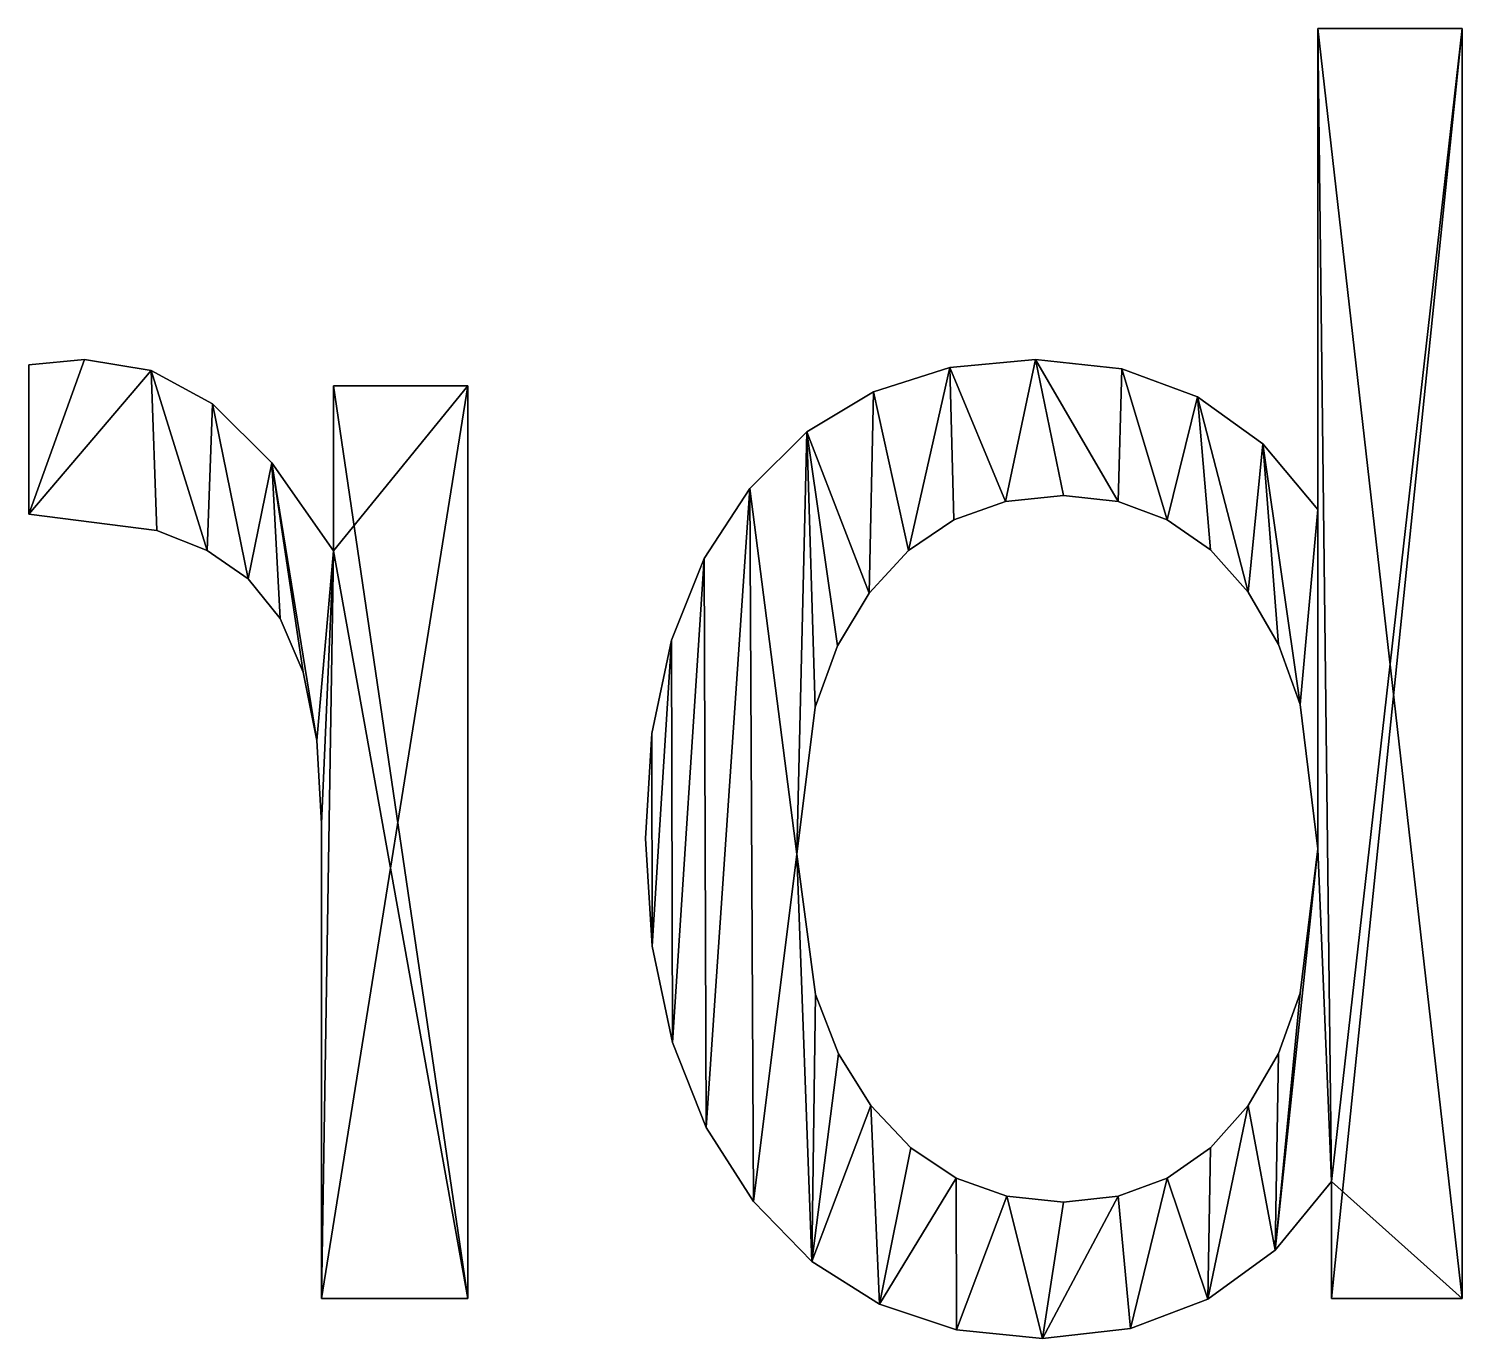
# Model space of a CAD drawing. Header units: metres. Extents: x -935 to 1842, y -1273 to 224.
# Drawn here: x 264.34 to 269.49, y 20.07 to 24.77 of the extents above; entities that cross this region are included whole.
import ezdxf

# ---------------------------------------------------------------- set-up
doc = ezdxf.new("R2010")
doc.units = ezdxf.units.M

msp = doc.modelspace()

# ---------------------------------------------------------------- meshes
at = {"layer": 'bridge'}
mesh = msp.add_polyface(dxfattribs=at)
corners = [(268.9667, 23.0461), (268.9042, 22.3455), (268.9667, 21.8277), (268.7699, 23.2816), (268.8261, 22.5617), (268.7168, 22.7493), (268.5355, 23.4498), (268.5816, 22.901), (268.4262, 23.0093), (268.2637, 23.5508), (268.2505, 23.0744), (267.9544, 23.5844), (268.0545, 23.096), (267.847, 23.0742), (267.6467, 23.5555), (267.6617, 23.0086), (267.4986, 22.8992), (267.3733, 23.4688), (267.3579, 22.7462), (267.1343, 23.3242), (267.2444, 22.5564), (267.1634, 22.3369), (267.0986, 21.809), (266.9296, 23.1218), (266.9421, 20.5618), (266.7726, 20.8273), (266.7656, 22.8698), (266.6516, 21.133), (266.6484, 22.5764), (266.5789, 21.479), (266.5781, 22.2415), (266.5547, 21.8652), (268.9667, 24.7719), (269.4856, 20.2145), (269.4856, 24.7719), (269.0167, 20.6344), (268.8136, 20.3879), (268.9042, 21.3099), (268.8261, 21.0938), (268.7168, 20.9062), (268.573, 20.2119), (268.5816, 20.7544), (268.4262, 20.6461), (268.295, 20.1062), (268.2505, 20.5811), (267.9794, 20.071), (268.0545, 20.5594), (267.852, 20.5811), (267.6709, 20.1017), (267.6695, 20.6461), (267.3952, 20.1937), (267.5068, 20.7544), (267.3641, 20.9062), (267.1522, 20.3471), (267.2479, 21.0926), (267.165, 21.3052), (269.0167, 20.2145)]
mesh.append_faces([[corners[k] for k in face] for face in [(29, 30, 31), (32, 33, 34)]], dxfattribs={"vtx0": -1})
mesh.append_faces([[corners[k] for k in face] for face in [(1, 3, 4), (4, 3, 5), (5, 6, 7), (7, 6, 8), (8, 9, 10), (10, 11, 12), (12, 11, 13), (13, 14, 15), (15, 14, 16), (16, 17, 18), (18, 19, 20), (20, 19, 21), (21, 19, 22), (24, 23, 25), (25, 26, 27), (27, 28, 29), (35, 2, 36), (36, 39, 40), (40, 42, 43), (43, 44, 45), (45, 47, 48), (48, 49, 50), (50, 52, 53), (53, 22, 24)]], dxfattribs={"vtx0": -1, "vtx1": -1})
mesh.append_faces([[corners[k] for k in face] for face in [(22, 23, 24), (33, 32, 35), (35, 32, 2)]], dxfattribs={"vtx0": -1, "vtx1": -1, "vtx2": -1})
mesh.append_faces([[corners[k] for k in face] for face in [(0, 1, 2), (1, 0, 3), (5, 3, 6), (8, 6, 9), (10, 9, 11), (13, 11, 14), (16, 14, 17), (18, 17, 19), (22, 19, 23), (25, 23, 26), (27, 26, 28), (29, 28, 30), (2, 32, 0), (36, 2, 37), (36, 37, 38), (36, 38, 39), (40, 39, 41), (40, 41, 42), (43, 42, 44), (45, 44, 46), (45, 46, 47), (48, 47, 49), (50, 49, 51), (50, 51, 52), (53, 52, 54), (53, 54, 55), (53, 55, 22)]], dxfattribs={"vtx0": -1, "vtx2": -1})
mesh.append_faces([[corners[k] for k in face] for face in [(56, 33, 35)]], dxfattribs={"vtx1": -1})
mesh = msp.add_polyface(dxfattribs=at)
corners = [(268.8136, 20.3879, 0.2), (268.9667, 21.8277, 0.2), (269.0167, 20.6344, 0.2), (268.9042, 21.3099, 0.2), (268.8261, 21.0938, 0.2), (268.7168, 20.9062, 0.2), (268.573, 20.2119, 0.2), (268.5816, 20.7544, 0.2), (268.4262, 20.6461, 0.2), (268.295, 20.1062, 0.2), (268.2505, 20.5811, 0.2), (267.9794, 20.071, 0.2), (268.0545, 20.5594, 0.2), (267.852, 20.5811, 0.2), (267.6709, 20.1017, 0.2), (267.6695, 20.6461, 0.2), (267.3952, 20.1937, 0.2), (267.5068, 20.7544, 0.2), (267.3641, 20.9062, 0.2), (267.1522, 20.3471, 0.2), (267.2479, 21.0926, 0.2), (267.165, 21.3052, 0.2), (267.0986, 21.809, 0.2), (266.9421, 20.5618, 0.2), (268.9042, 22.3455, 0.2), (268.9667, 23.0461, 0.2), (268.7699, 23.2816, 0.2), (268.8261, 22.5617, 0.2), (268.7168, 22.7493, 0.2), (268.5355, 23.4498, 0.2), (268.5816, 22.901, 0.2), (268.4262, 23.0093, 0.2), (268.2637, 23.5508, 0.2), (268.2505, 23.0744, 0.2), (267.9544, 23.5844, 0.2), (268.0545, 23.096, 0.2), (267.847, 23.0742, 0.2), (267.6467, 23.5555, 0.2), (267.6617, 23.0086, 0.2), (267.4986, 22.8992, 0.2), (267.3733, 23.4688, 0.2), (267.3579, 22.7462, 0.2), (267.1343, 23.3242, 0.2), (267.2444, 22.5564, 0.2), (267.1634, 22.3369, 0.2), (266.9296, 23.1218, 0.2), (266.7726, 20.8273, 0.2), (266.7656, 22.8698, 0.2), (266.6516, 21.133, 0.2), (266.6484, 22.5764, 0.2), (266.5789, 21.479, 0.2), (266.5781, 22.2415, 0.2), (266.5547, 21.8652, 0.2), (269.0167, 20.2145, 0.2), (269.4856, 24.7719, 0.2), (269.4856, 20.2145, 0.2), (268.9667, 24.7719, 0.2)]
mesh.append_faces([[corners[k] for k in face] for face in [(51, 50, 52), (53, 54, 55)]], dxfattribs={"vtx0": -1})
mesh.append_faces([[corners[k] for k in face] for face in [(0, 1, 2), (1, 0, 3), (3, 0, 4), (4, 0, 5), (5, 6, 7), (7, 6, 8), (8, 9, 10), (10, 11, 12), (12, 11, 13), (13, 14, 15), (15, 16, 17), (17, 16, 18), (18, 19, 20), (20, 19, 21), (21, 19, 22), (24, 25, 1), (25, 24, 26), (26, 28, 29), (29, 31, 32), (32, 33, 34), (34, 36, 37), (37, 39, 40), (40, 41, 42), (42, 22, 45), (45, 46, 47), (47, 48, 49), (49, 50, 51), (54, 2, 56), (56, 1, 25)]], dxfattribs={"vtx0": -1, "vtx1": -1})
mesh.append_faces([[corners[k] for k in face] for face in [(45, 22, 23), (56, 2, 1)]], dxfattribs={"vtx0": -1, "vtx1": -1, "vtx2": -1})
mesh.append_faces([[corners[k] for k in face] for face in [(5, 0, 6), (8, 6, 9), (10, 9, 11), (13, 11, 14), (15, 14, 16), (18, 16, 19), (22, 19, 23), (26, 24, 27), (26, 27, 28), (29, 28, 30), (29, 30, 31), (32, 31, 33), (34, 33, 35), (34, 35, 36), (37, 36, 38), (37, 38, 39), (40, 39, 41), (42, 41, 43), (42, 43, 44), (42, 44, 22), (45, 23, 46), (47, 46, 48), (49, 48, 50), (54, 53, 2)]], dxfattribs={"vtx0": -1, "vtx2": -1})
mesh = msp.add_polyface(dxfattribs=at)
corners = [(269.4856, 24.7719, 0.2), (268.9667, 24.7719), (269.4856, 24.7719), (268.9667, 24.7719, 0.2)]
mesh.append_faces([[corners[k] for k in face] for face in [(0, 1, 2), (1, 0, 3)]], dxfattribs={"vtx0": -1})
mesh = msp.add_polyface(dxfattribs=at)
corners = [(268.9667, 24.7719), (268.9667, 23.0461, 0.2), (268.9667, 23.0461), (268.9667, 24.7719, 0.2)]
mesh.append_faces([[corners[k] for k in face] for face in [(0, 1, 2), (1, 0, 3)]], dxfattribs={"vtx0": -1})
mesh = msp.add_polyface(dxfattribs=at)
corners = [(269.4856, 24.7719, 0.2), (269.4856, 20.2145), (269.4856, 20.2145, 0.2), (269.4856, 24.7719)]
mesh.append_faces([[corners[k] for k in face] for face in [(0, 1, 2), (1, 0, 3)]], dxfattribs={"vtx0": -1})
mesh = msp.add_polyface(dxfattribs=at)
corners = [(265.4359, 22.8976), (265.3758, 22.2164), (265.3922, 21.9195), (265.2149, 23.2137), (265.3266, 22.4616), (265.2446, 22.6551), (265.1297, 22.797), (265.0016, 23.4252), (264.982, 22.8984), (264.782, 23.5446), (264.8016, 22.9709), (264.3422, 23.0289), (264.5421, 23.5844), (264.3422, 23.5655), (265.4359, 23.4898), (265.9173, 20.2145), (265.9173, 23.4898), (265.3922, 20.2145)]
mesh.append_faces([[corners[k] for k in face] for face in [(11, 12, 13), (14, 15, 16)]], dxfattribs={"vtx0": -1})
mesh.append_faces([[corners[k] for k in face] for face in [(1, 3, 4), (4, 3, 5), (5, 3, 6), (6, 7, 8), (8, 9, 10), (10, 9, 11), (15, 0, 17), (17, 0, 2)]], dxfattribs={"vtx0": -1, "vtx1": -1})
mesh.append_faces([[corners[k] for k in face] for face in [(0, 1, 2), (1, 0, 3), (6, 3, 7), (8, 7, 9), (11, 9, 12), (15, 14, 0)]], dxfattribs={"vtx0": -1, "vtx2": -1})
mesh = msp.add_polyface(dxfattribs=at)
corners = [(265.3922, 20.2145, 0.2), (265.9173, 23.4898, 0.2), (265.9173, 20.2145, 0.2), (265.4359, 22.8976, 0.2), (265.3922, 21.9195, 0.2), (265.3758, 22.2164, 0.2), (265.2149, 23.2137, 0.2), (265.3266, 22.4616, 0.2), (265.2446, 22.6551, 0.2), (265.1297, 22.797, 0.2), (265.0016, 23.4252, 0.2), (264.982, 22.8984, 0.2), (264.782, 23.5446, 0.2), (264.8016, 22.9709, 0.2), (264.3422, 23.0289, 0.2), (264.5421, 23.5844, 0.2), (264.3422, 23.5655, 0.2), (265.4359, 23.4898, 0.2)]
mesh.append_faces([[corners[k] for k in face] for face in [(0, 1, 2), (15, 14, 16)]], dxfattribs={"vtx0": -1})
mesh.append_faces([[corners[k] for k in face] for face in [(3, 5, 6), (6, 9, 10), (10, 11, 12), (12, 14, 15)]], dxfattribs={"vtx0": -1, "vtx1": -1})
mesh.append_faces([[corners[k] for k in face] for face in [(1, 0, 3)]], dxfattribs={"vtx0": -1, "vtx1": -1, "vtx2": -1})
mesh.append_faces([[corners[k] for k in face] for face in [(3, 0, 4), (3, 4, 5), (6, 5, 7), (6, 7, 8), (6, 8, 9), (10, 9, 11), (12, 11, 13), (12, 13, 14)]], dxfattribs={"vtx0": -1, "vtx2": -1})
mesh.append_faces([[corners[k] for k in face] for face in [(17, 1, 3)]], dxfattribs={"vtx1": -1})
mesh = msp.add_polyface(dxfattribs=at)
corners = [(264.5421, 23.5844, 0.2), (264.3422, 23.5655), (264.5421, 23.5844), (264.3422, 23.5655, 0.2)]
mesh.append_faces([[corners[k] for k in face] for face in [(0, 1, 2), (1, 0, 3)]], dxfattribs={"vtx0": -1})
mesh = msp.add_polyface(dxfattribs=at)
corners = [(264.3422, 23.5655), (264.3422, 23.0289, 0.2), (264.3422, 23.0289), (264.3422, 23.5655, 0.2)]
mesh.append_faces([[corners[k] for k in face] for face in [(0, 1, 2), (1, 0, 3)]], dxfattribs={"vtx0": -1})
mesh = msp.add_polyface(dxfattribs=at)
corners = [(264.782, 23.5446, 0.2), (264.5421, 23.5844), (264.782, 23.5446), (264.5421, 23.5844, 0.2)]
mesh.append_faces([[corners[k] for k in face] for face in [(0, 1, 2), (1, 0, 3)]], dxfattribs={"vtx0": -1})
mesh = msp.add_polyface(dxfattribs=at)
corners = [(267.9544, 23.5844, 0.2), (267.6467, 23.5555), (267.9544, 23.5844), (267.6467, 23.5555, 0.2)]
mesh.append_faces([[corners[k] for k in face] for face in [(0, 1, 2), (1, 0, 3)]], dxfattribs={"vtx0": -1})
mesh = msp.add_polyface(dxfattribs=at)
corners = [(268.2637, 23.5508, 0.2), (267.9544, 23.5844), (268.2637, 23.5508), (267.9544, 23.5844, 0.2)]
mesh.append_faces([[corners[k] for k in face] for face in [(0, 1, 2), (1, 0, 3)]], dxfattribs={"vtx0": -1})
mesh = msp.add_polyface(dxfattribs=at)
corners = [(265.0016, 23.4252, 0.2), (264.782, 23.5446), (265.0016, 23.4252), (264.782, 23.5446, 0.2)]
mesh.append_faces([[corners[k] for k in face] for face in [(0, 1, 2), (1, 0, 3)]], dxfattribs={"vtx0": -1})
mesh = msp.add_polyface(dxfattribs=at)
corners = [(267.6467, 23.5555, 0.2), (267.3733, 23.4688), (267.6467, 23.5555), (267.3733, 23.4688, 0.2)]
mesh.append_faces([[corners[k] for k in face] for face in [(0, 1, 2), (1, 0, 3)]], dxfattribs={"vtx0": -1})
mesh = msp.add_polyface(dxfattribs=at)
corners = [(268.5355, 23.4498, 0.2), (268.2637, 23.5508), (268.5355, 23.4498), (268.2637, 23.5508, 0.2)]
mesh.append_faces([[corners[k] for k in face] for face in [(0, 1, 2), (1, 0, 3)]], dxfattribs={"vtx0": -1})
mesh = msp.add_polyface(dxfattribs=at)
corners = [(265.9173, 23.4898, 0.2), (265.4359, 23.4898), (265.9173, 23.4898), (265.4359, 23.4898, 0.2)]
mesh.append_faces([[corners[k] for k in face] for face in [(0, 1, 2), (1, 0, 3)]], dxfattribs={"vtx0": -1})
mesh = msp.add_polyface(dxfattribs=at)
corners = [(265.4359, 23.4898), (265.4359, 22.8976, 0.2), (265.4359, 22.8976), (265.4359, 23.4898, 0.2)]
mesh.append_faces([[corners[k] for k in face] for face in [(0, 1, 2), (1, 0, 3)]], dxfattribs={"vtx0": -1})
mesh = msp.add_polyface(dxfattribs=at)
corners = [(265.9173, 23.4898, 0.2), (265.9173, 20.2145), (265.9173, 20.2145, 0.2), (265.9173, 23.4898)]
mesh.append_faces([[corners[k] for k in face] for face in [(0, 1, 2), (1, 0, 3)]], dxfattribs={"vtx0": -1})
mesh = msp.add_polyface(dxfattribs=at)
corners = [(267.3733, 23.4688, 0.2), (267.1343, 23.3242), (267.3733, 23.4688), (267.1343, 23.3242, 0.2)]
mesh.append_faces([[corners[k] for k in face] for face in [(0, 1, 2), (1, 0, 3)]], dxfattribs={"vtx0": -1})
mesh = msp.add_polyface(dxfattribs=at)
corners = [(265.2149, 23.2137, 0.2), (265.0016, 23.4252), (265.2149, 23.2137), (265.0016, 23.4252, 0.2)]
mesh.append_faces([[corners[k] for k in face] for face in [(0, 1, 2), (1, 0, 3)]], dxfattribs={"vtx0": -1})
mesh = msp.add_polyface(dxfattribs=at)
corners = [(268.7699, 23.2816, 0.2), (268.5355, 23.4498), (268.7699, 23.2816), (268.5355, 23.4498, 0.2)]
mesh.append_faces([[corners[k] for k in face] for face in [(0, 1, 2), (1, 0, 3)]], dxfattribs={"vtx0": -1})
mesh = msp.add_polyface(dxfattribs=at)
corners = [(267.1343, 23.3242, 0.2), (266.9296, 23.1218), (267.1343, 23.3242), (266.9296, 23.1218, 0.2)]
mesh.append_faces([[corners[k] for k in face] for face in [(0, 1, 2), (1, 0, 3)]], dxfattribs={"vtx0": -1})
mesh = msp.add_polyface(dxfattribs=at)
corners = [(268.7699, 23.2816, 0.2), (268.9667, 23.0461), (268.9667, 23.0461, 0.2), (268.7699, 23.2816)]
mesh.append_faces([[corners[k] for k in face] for face in [(0, 1, 2), (1, 0, 3)]], dxfattribs={"vtx0": -1})
mesh = msp.add_polyface(dxfattribs=at)
corners = [(265.2149, 23.2137, 0.2), (265.4359, 22.8976), (265.4359, 22.8976, 0.2), (265.2149, 23.2137)]
mesh.append_faces([[corners[k] for k in face] for face in [(0, 1, 2), (1, 0, 3)]], dxfattribs={"vtx0": -1})
mesh = msp.add_polyface(dxfattribs=at)
corners = [(266.9296, 23.1218), (266.7656, 22.8698, 0.2), (266.7656, 22.8698), (266.9296, 23.1218, 0.2)]
mesh.append_faces([[corners[k] for k in face] for face in [(0, 1, 2), (1, 0, 3)]], dxfattribs={"vtx0": -1})
mesh = msp.add_polyface(dxfattribs=at)
corners = [(267.847, 23.0742, 0.2), (268.0545, 23.096), (267.847, 23.0742), (268.0545, 23.096, 0.2)]
mesh.append_faces([[corners[k] for k in face] for face in [(0, 1, 2), (1, 0, 3)]], dxfattribs={"vtx0": -1})
mesh = msp.add_polyface(dxfattribs=at)
corners = [(268.0545, 23.096, 0.2), (268.2505, 23.0744), (268.0545, 23.096), (268.2505, 23.0744, 0.2)]
mesh.append_faces([[corners[k] for k in face] for face in [(0, 1, 2), (1, 0, 3)]], dxfattribs={"vtx0": -1})
mesh = msp.add_polyface(dxfattribs=at)
corners = [(267.6617, 23.0086, 0.2), (267.847, 23.0742), (267.6617, 23.0086), (267.847, 23.0742, 0.2)]
mesh.append_faces([[corners[k] for k in face] for face in [(0, 1, 2), (1, 0, 3)]], dxfattribs={"vtx0": -1})
mesh = msp.add_polyface(dxfattribs=at)
corners = [(268.2505, 23.0744, 0.2), (268.4262, 23.0093), (268.2505, 23.0744), (268.4262, 23.0093, 0.2)]
mesh.append_faces([[corners[k] for k in face] for face in [(0, 1, 2), (1, 0, 3)]], dxfattribs={"vtx0": -1})
mesh = msp.add_polyface(dxfattribs=at)
corners = [(264.3422, 23.0289, 0.2), (264.8016, 22.9709), (264.3422, 23.0289), (264.8016, 22.9709, 0.2)]
mesh.append_faces([[corners[k] for k in face] for face in [(0, 1, 2), (1, 0, 3)]], dxfattribs={"vtx0": -1})
mesh = msp.add_polyface(dxfattribs=at)
corners = [(267.4986, 22.8992, 0.2), (267.6617, 23.0086), (267.4986, 22.8992), (267.6617, 23.0086, 0.2)]
mesh.append_faces([[corners[k] for k in face] for face in [(0, 1, 2), (1, 0, 3)]], dxfattribs={"vtx0": -1})
mesh = msp.add_polyface(dxfattribs=at)
corners = [(268.4262, 23.0093, 0.2), (268.5816, 22.901), (268.4262, 23.0093), (268.5816, 22.901, 0.2)]
mesh.append_faces([[corners[k] for k in face] for face in [(0, 1, 2), (1, 0, 3)]], dxfattribs={"vtx0": -1})
mesh = msp.add_polyface(dxfattribs=at)
corners = [(264.8016, 22.9709, 0.2), (264.982, 22.8984), (264.8016, 22.9709), (264.982, 22.8984, 0.2)]
mesh.append_faces([[corners[k] for k in face] for face in [(0, 1, 2), (1, 0, 3)]], dxfattribs={"vtx0": -1})
mesh = msp.add_polyface(dxfattribs=at)
corners = [(264.982, 22.8984, 0.2), (265.1297, 22.797), (264.982, 22.8984), (265.1297, 22.797, 0.2)]
mesh.append_faces([[corners[k] for k in face] for face in [(0, 1, 2), (1, 0, 3)]], dxfattribs={"vtx0": -1})
mesh = msp.add_polyface(dxfattribs=at)
corners = [(267.4986, 22.8992, 0.2), (267.3579, 22.7462), (267.3579, 22.7462, 0.2), (267.4986, 22.8992)]
mesh.append_faces([[corners[k] for k in face] for face in [(0, 1, 2), (1, 0, 3)]], dxfattribs={"vtx0": -1})
mesh = msp.add_polyface(dxfattribs=at)
corners = [(268.5816, 22.901), (268.7168, 22.7493, 0.2), (268.7168, 22.7493), (268.5816, 22.901, 0.2)]
mesh.append_faces([[corners[k] for k in face] for face in [(0, 1, 2), (1, 0, 3)]], dxfattribs={"vtx0": -1})
mesh = msp.add_polyface(dxfattribs=at)
corners = [(266.7656, 22.8698), (266.6484, 22.5764, 0.2), (266.6484, 22.5764), (266.7656, 22.8698, 0.2)]
mesh.append_faces([[corners[k] for k in face] for face in [(0, 1, 2), (1, 0, 3)]], dxfattribs={"vtx0": -1})
mesh = msp.add_polyface(dxfattribs=at)
corners = [(265.1297, 22.797), (265.2446, 22.6551, 0.2), (265.2446, 22.6551), (265.1297, 22.797, 0.2)]
mesh.append_faces([[corners[k] for k in face] for face in [(0, 1, 2), (1, 0, 3)]], dxfattribs={"vtx0": -1})
mesh = msp.add_polyface(dxfattribs=at)
corners = [(267.3579, 22.7462, 0.2), (267.2444, 22.5564), (267.2444, 22.5564, 0.2), (267.3579, 22.7462)]
mesh.append_faces([[corners[k] for k in face] for face in [(0, 1, 2), (1, 0, 3)]], dxfattribs={"vtx0": -1})
mesh = msp.add_polyface(dxfattribs=at)
corners = [(268.7168, 22.7493), (268.8261, 22.5617, 0.2), (268.8261, 22.5617), (268.7168, 22.7493, 0.2)]
mesh.append_faces([[corners[k] for k in face] for face in [(0, 1, 2), (1, 0, 3)]], dxfattribs={"vtx0": -1})
mesh = msp.add_polyface(dxfattribs=at)
corners = [(265.2446, 22.6551), (265.3266, 22.4616, 0.2), (265.3266, 22.4616), (265.2446, 22.6551, 0.2)]
mesh.append_faces([[corners[k] for k in face] for face in [(0, 1, 2), (1, 0, 3)]], dxfattribs={"vtx0": -1})
mesh = msp.add_polyface(dxfattribs=at)
corners = [(266.6484, 22.5764), (266.5781, 22.2415, 0.2), (266.5781, 22.2415), (266.6484, 22.5764, 0.2)]
mesh.append_faces([[corners[k] for k in face] for face in [(0, 1, 2), (1, 0, 3)]], dxfattribs={"vtx0": -1})
mesh = msp.add_polyface(dxfattribs=at)
corners = [(267.2444, 22.5564, 0.2), (267.1634, 22.3369), (267.1634, 22.3369, 0.2), (267.2444, 22.5564)]
mesh.append_faces([[corners[k] for k in face] for face in [(0, 1, 2), (1, 0, 3)]], dxfattribs={"vtx0": -1})
mesh = msp.add_polyface(dxfattribs=at)
corners = [(268.8261, 22.5617), (268.9042, 22.3455, 0.2), (268.9042, 22.3455), (268.8261, 22.5617, 0.2)]
mesh.append_faces([[corners[k] for k in face] for face in [(0, 1, 2), (1, 0, 3)]], dxfattribs={"vtx0": -1})
mesh = msp.add_polyface(dxfattribs=at)
corners = [(265.3266, 22.4616), (265.3758, 22.2164, 0.2), (265.3758, 22.2164), (265.3266, 22.4616, 0.2)]
mesh.append_faces([[corners[k] for k in face] for face in [(0, 1, 2), (1, 0, 3)]], dxfattribs={"vtx0": -1})
mesh = msp.add_polyface(dxfattribs=at)
corners = [(267.1634, 22.3369, 0.2), (267.0986, 21.809), (267.0986, 21.809, 0.2), (267.1634, 22.3369)]
mesh.append_faces([[corners[k] for k in face] for face in [(0, 1, 2), (1, 0, 3)]], dxfattribs={"vtx0": -1})
mesh = msp.add_polyface(dxfattribs=at)
corners = [(268.9042, 22.3455), (268.9667, 21.8277, 0.2), (268.9667, 21.8277), (268.9042, 22.3455, 0.2)]
mesh.append_faces([[corners[k] for k in face] for face in [(0, 1, 2), (1, 0, 3)]], dxfattribs={"vtx0": -1})
mesh = msp.add_polyface(dxfattribs=at)
corners = [(266.5781, 22.2415), (266.5547, 21.8652, 0.2), (266.5547, 21.8652), (266.5781, 22.2415, 0.2)]
mesh.append_faces([[corners[k] for k in face] for face in [(0, 1, 2), (1, 0, 3)]], dxfattribs={"vtx0": -1})
mesh = msp.add_polyface(dxfattribs=at)
corners = [(265.3758, 22.2164), (265.3922, 21.9195, 0.2), (265.3922, 21.9195), (265.3758, 22.2164, 0.2)]
mesh.append_faces([[corners[k] for k in face] for face in [(0, 1, 2), (1, 0, 3)]], dxfattribs={"vtx0": -1})
mesh = msp.add_polyface(dxfattribs=at)
corners = [(265.3922, 21.9195), (265.3922, 20.2145, 0.2), (265.3922, 20.2145), (265.3922, 21.9195, 0.2)]
mesh.append_faces([[corners[k] for k in face] for face in [(0, 1, 2), (1, 0, 3)]], dxfattribs={"vtx0": -1})
mesh = msp.add_polyface(dxfattribs=at)
corners = [(266.5547, 21.8652), (266.5789, 21.479, 0.2), (266.5789, 21.479), (266.5547, 21.8652, 0.2)]
mesh.append_faces([[corners[k] for k in face] for face in [(0, 1, 2), (1, 0, 3)]], dxfattribs={"vtx0": -1})
mesh = msp.add_polyface(dxfattribs=at)
corners = [(267.0986, 21.809, 0.2), (267.165, 21.3052), (267.165, 21.3052, 0.2), (267.0986, 21.809)]
mesh.append_faces([[corners[k] for k in face] for face in [(0, 1, 2), (1, 0, 3)]], dxfattribs={"vtx0": -1})
mesh = msp.add_polyface(dxfattribs=at)
corners = [(268.9667, 21.8277), (268.9042, 21.3099, 0.2), (268.9042, 21.3099), (268.9667, 21.8277, 0.2)]
mesh.append_faces([[corners[k] for k in face] for face in [(0, 1, 2), (1, 0, 3)]], dxfattribs={"vtx0": -1})
mesh = msp.add_polyface(dxfattribs=at)
corners = [(266.5789, 21.479), (266.6516, 21.133, 0.2), (266.6516, 21.133), (266.5789, 21.479, 0.2)]
mesh.append_faces([[corners[k] for k in face] for face in [(0, 1, 2), (1, 0, 3)]], dxfattribs={"vtx0": -1})
mesh = msp.add_polyface(dxfattribs=at)
corners = [(267.165, 21.3052, 0.2), (267.2479, 21.0926), (267.2479, 21.0926, 0.2), (267.165, 21.3052)]
mesh.append_faces([[corners[k] for k in face] for face in [(0, 1, 2), (1, 0, 3)]], dxfattribs={"vtx0": -1})
mesh = msp.add_polyface(dxfattribs=at)
corners = [(268.9042, 21.3099), (268.8261, 21.0938, 0.2), (268.8261, 21.0938), (268.9042, 21.3099, 0.2)]
mesh.append_faces([[corners[k] for k in face] for face in [(0, 1, 2), (1, 0, 3)]], dxfattribs={"vtx0": -1})
mesh = msp.add_polyface(dxfattribs=at)
corners = [(266.6516, 21.133), (266.7726, 20.8273, 0.2), (266.7726, 20.8273), (266.6516, 21.133, 0.2)]
mesh.append_faces([[corners[k] for k in face] for face in [(0, 1, 2), (1, 0, 3)]], dxfattribs={"vtx0": -1})
mesh = msp.add_polyface(dxfattribs=at)
corners = [(267.2479, 21.0926, 0.2), (267.3641, 20.9062), (267.3641, 20.9062, 0.2), (267.2479, 21.0926)]
mesh.append_faces([[corners[k] for k in face] for face in [(0, 1, 2), (1, 0, 3)]], dxfattribs={"vtx0": -1})
mesh = msp.add_polyface(dxfattribs=at)
corners = [(268.8261, 21.0938), (268.7168, 20.9062, 0.2), (268.7168, 20.9062), (268.8261, 21.0938, 0.2)]
mesh.append_faces([[corners[k] for k in face] for face in [(0, 1, 2), (1, 0, 3)]], dxfattribs={"vtx0": -1})
mesh = msp.add_polyface(dxfattribs=at)
corners = [(267.3641, 20.9062, 0.2), (267.5068, 20.7544), (267.5068, 20.7544, 0.2), (267.3641, 20.9062)]
mesh.append_faces([[corners[k] for k in face] for face in [(0, 1, 2), (1, 0, 3)]], dxfattribs={"vtx0": -1})
mesh = msp.add_polyface(dxfattribs=at)
corners = [(268.7168, 20.9062), (268.5816, 20.7544, 0.2), (268.5816, 20.7544), (268.7168, 20.9062, 0.2)]
mesh.append_faces([[corners[k] for k in face] for face in [(0, 1, 2), (1, 0, 3)]], dxfattribs={"vtx0": -1})
mesh = msp.add_polyface(dxfattribs=at)
corners = [(266.7726, 20.8273), (266.9421, 20.5618, 0.2), (266.9421, 20.5618), (266.7726, 20.8273, 0.2)]
mesh.append_faces([[corners[k] for k in face] for face in [(0, 1, 2), (1, 0, 3)]], dxfattribs={"vtx0": -1})
mesh = msp.add_polyface(dxfattribs=at)
corners = [(267.6695, 20.6461, 0.2), (267.5068, 20.7544), (267.6695, 20.6461), (267.5068, 20.7544, 0.2)]
mesh.append_faces([[corners[k] for k in face] for face in [(0, 1, 2), (1, 0, 3)]], dxfattribs={"vtx0": -1})
mesh = msp.add_polyface(dxfattribs=at)
corners = [(268.5816, 20.7544, 0.2), (268.4262, 20.6461), (268.5816, 20.7544), (268.4262, 20.6461, 0.2)]
mesh.append_faces([[corners[k] for k in face] for face in [(0, 1, 2), (1, 0, 3)]], dxfattribs={"vtx0": -1})
mesh = msp.add_polyface(dxfattribs=at)
corners = [(267.852, 20.5811, 0.2), (267.6695, 20.6461), (267.852, 20.5811), (267.6695, 20.6461, 0.2)]
mesh.append_faces([[corners[k] for k in face] for face in [(0, 1, 2), (1, 0, 3)]], dxfattribs={"vtx0": -1})
mesh = msp.add_polyface(dxfattribs=at)
corners = [(268.4262, 20.6461, 0.2), (268.2505, 20.5811), (268.4262, 20.6461), (268.2505, 20.5811, 0.2)]
mesh.append_faces([[corners[k] for k in face] for face in [(0, 1, 2), (1, 0, 3)]], dxfattribs={"vtx0": -1})
mesh = msp.add_polyface(dxfattribs=at)
corners = [(269.0167, 20.6344, 0.2), (268.8136, 20.3879), (268.8136, 20.3879, 0.2), (269.0167, 20.6344)]
mesh.append_faces([[corners[k] for k in face] for face in [(0, 1, 2), (1, 0, 3)]], dxfattribs={"vtx0": -1})
mesh = msp.add_polyface(dxfattribs=at)
corners = [(269.0167, 20.6344), (269.0167, 20.2145, 0.2), (269.0167, 20.2145), (269.0167, 20.6344, 0.2)]
mesh.append_faces([[corners[k] for k in face] for face in [(0, 1, 2), (1, 0, 3)]], dxfattribs={"vtx0": -1})
mesh = msp.add_polyface(dxfattribs=at)
corners = [(268.0545, 20.5594, 0.2), (267.852, 20.5811), (268.0545, 20.5594), (267.852, 20.5811, 0.2)]
mesh.append_faces([[corners[k] for k in face] for face in [(0, 1, 2), (1, 0, 3)]], dxfattribs={"vtx0": -1})
mesh = msp.add_polyface(dxfattribs=at)
corners = [(268.2505, 20.5811, 0.2), (268.0545, 20.5594), (268.2505, 20.5811), (268.0545, 20.5594, 0.2)]
mesh.append_faces([[corners[k] for k in face] for face in [(0, 1, 2), (1, 0, 3)]], dxfattribs={"vtx0": -1})
mesh = msp.add_polyface(dxfattribs=at)
corners = [(266.9421, 20.5618), (267.1522, 20.3471, 0.2), (267.1522, 20.3471), (266.9421, 20.5618, 0.2)]
mesh.append_faces([[corners[k] for k in face] for face in [(0, 1, 2), (1, 0, 3)]], dxfattribs={"vtx0": -1})
mesh = msp.add_polyface(dxfattribs=at)
corners = [(268.573, 20.2119, 0.2), (268.8136, 20.3879), (268.573, 20.2119), (268.8136, 20.3879, 0.2)]
mesh.append_faces([[corners[k] for k in face] for face in [(0, 1, 2), (1, 0, 3)]], dxfattribs={"vtx0": -1})
mesh = msp.add_polyface(dxfattribs=at)
corners = [(267.1522, 20.3471, 0.2), (267.3952, 20.1937), (267.1522, 20.3471), (267.3952, 20.1937, 0.2)]
mesh.append_faces([[corners[k] for k in face] for face in [(0, 1, 2), (1, 0, 3)]], dxfattribs={"vtx0": -1})
mesh = msp.add_polyface(dxfattribs=at)
corners = [(265.3922, 20.2145, 0.2), (265.9173, 20.2145), (265.3922, 20.2145), (265.9173, 20.2145, 0.2)]
mesh.append_faces([[corners[k] for k in face] for face in [(0, 1, 2), (1, 0, 3)]], dxfattribs={"vtx0": -1})
mesh = msp.add_polyface(dxfattribs=at)
corners = [(269.0167, 20.2145, 0.2), (269.4856, 20.2145), (269.0167, 20.2145), (269.4856, 20.2145, 0.2)]
mesh.append_faces([[corners[k] for k in face] for face in [(0, 1, 2), (1, 0, 3)]], dxfattribs={"vtx0": -1})
mesh = msp.add_polyface(dxfattribs=at)
corners = [(267.3952, 20.1937, 0.2), (267.6709, 20.1017), (267.3952, 20.1937), (267.6709, 20.1017, 0.2)]
mesh.append_faces([[corners[k] for k in face] for face in [(0, 1, 2), (1, 0, 3)]], dxfattribs={"vtx0": -1})
mesh = msp.add_polyface(dxfattribs=at)
corners = [(268.295, 20.1062, 0.2), (268.573, 20.2119), (268.295, 20.1062), (268.573, 20.2119, 0.2)]
mesh.append_faces([[corners[k] for k in face] for face in [(0, 1, 2), (1, 0, 3)]], dxfattribs={"vtx0": -1})
mesh = msp.add_polyface(dxfattribs=at)
corners = [(267.6709, 20.1017, 0.2), (267.9794, 20.071), (267.6709, 20.1017), (267.9794, 20.071, 0.2)]
mesh.append_faces([[corners[k] for k in face] for face in [(0, 1, 2), (1, 0, 3)]], dxfattribs={"vtx0": -1})
mesh = msp.add_polyface(dxfattribs=at)
corners = [(267.9794, 20.071, 0.2), (268.295, 20.1062), (267.9794, 20.071), (268.295, 20.1062, 0.2)]
mesh.append_faces([[corners[k] for k in face] for face in [(0, 1, 2), (1, 0, 3)]], dxfattribs={"vtx0": -1})

doc.saveas('drawing.dxf')
